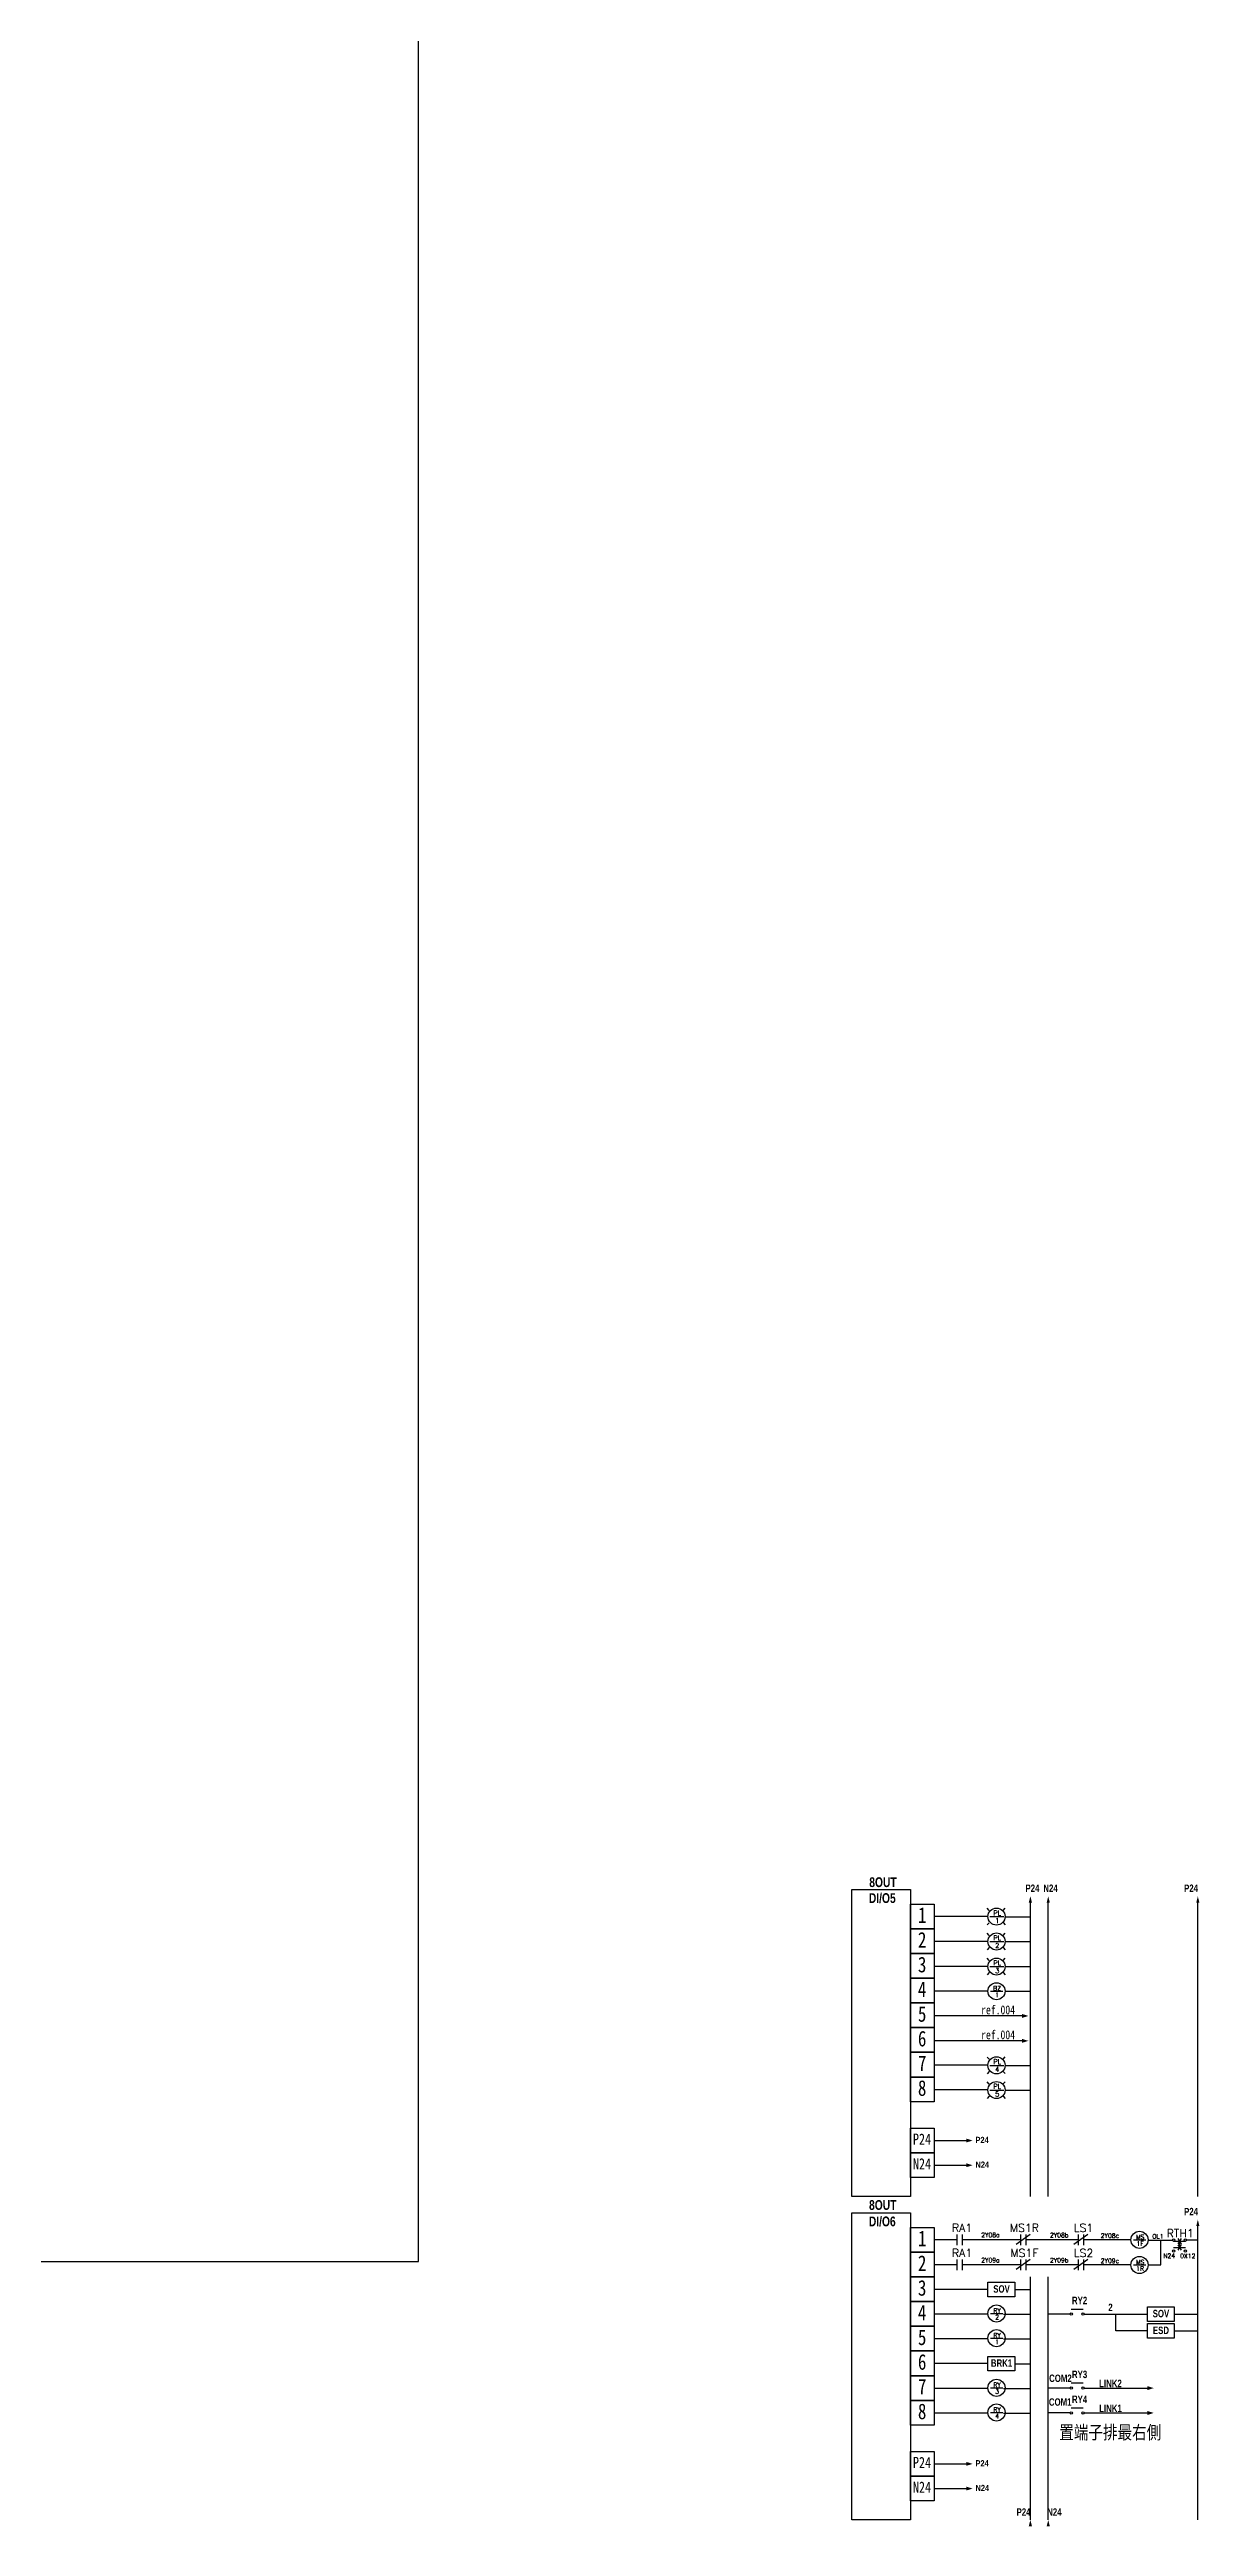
# Model space of a CAD drawing. Header units: millimetres. Extents: x -684 to 5961, y -1281 to 2539.
# Drawn here: x 1923 to 2181, y -1279 to -722 of the extents above; entities that cross this region are included whole.
import ezdxf
from ezdxf.enums import TextEntityAlignment as Align

# ---------------------------------------------------------------- set-up
doc = ezdxf.new("R2010")
doc.units = ezdxf.units.MM
doc.header["$LTSCALE"] = 5
doc.header["$MEASUREMENT"] = 0
doc.layers.get('0').update_dxf_attribs({"linetype": 'CONTINUOUS'})
doc.styles.add('DAYUM', font='complex', dxfattribs={"bigfont": 'dayum'})
doc.styles.get("Standard").update_dxf_attribs({"font": 'arialbd.ttf', "height": 15})
doc.styles.add('標楷體', font='', dxfattribs={"width": 0.8})
doc.styles.get('標楷體').set_extended_font_data('標楷體')

msp = doc.modelspace()

# ---------------------------------------------------------------- linework, layer by layer
for p, q in [((2133.628, -1140.46), (2133.131, -1139.953)), ((2136.741, -1140.445), (2137.237, -1139.937)), ((2142.863, -1204.73), (2142.863, -1138.691)), ((2142.863, -1204.73), (2142.863, -1138.691)), ((2146.881, -1204.73), (2146.881, -1138.691)), ((2146.881, -1204.73), (2146.881, -1138.691)), ((2180.486, -1204.73), (2180.486, -1138.691)), ((2133.333, -1141.817), (2121.226, -1141.816)), ((2133.628, -1143.19), (2133.131, -1143.698)), ((2133.628, -1146.06), (2133.131, -1145.553)), ((2133.782, -1141.817), (2136.895, -1141.817)), ((2136.726, -1143.175), (2137.222, -1143.682)), ((2136.741, -1146.045), (2137.237, -1145.537)), ((2137.173, -1141.837), (2142.863, -1141.837)), ((2133.333, -1147.417), (2121.226, -1147.416)), ((2133.628, -1148.79), (2133.131, -1149.298)), ((2133.628, -1151.68), (2133.131, -1151.172)), ((2133.782, -1147.417), (2136.895, -1147.417)), ((2136.726, -1148.775), (2137.222, -1149.282)), ((2136.741, -1151.664), (2137.237, -1151.157)), ((2137.173, -1147.437), (2142.863, -1147.437)), ((2133.333, -1153.017), (2121.226, -1153.016)), ((2133.628, -1154.409), (2133.131, -1154.917)), ((2133.782, -1153.037), (2136.895, -1153.037)), ((2136.726, -1154.394), (2137.222, -1154.902)), ((2137.173, -1153.037), (2142.863, -1153.037)), ((2133.333, -1158.569), (2121.226, -1158.567)), ((2133.628, -1173.875), (2133.131, -1173.367)), ((2136.741, -1173.86), (2137.237, -1173.352)), ((2133.333, -1175.213), (2121.226, -1175.211)), ((2133.628, -1176.605), (2133.131, -1177.112)), ((2133.628, -1179.424), (2133.131, -1178.916)), ((2133.782, -1175.232), (2136.895, -1175.232)), ((2136.726, -1176.589), (2137.222, -1177.097)), ((2136.741, -1179.409), (2137.237, -1178.901)), ((2137.173, -1175.232), (2142.863, -1175.232)), ((2133.333, -1180.762), (2121.226, -1180.76)), ((2133.628, -1182.153), (2133.131, -1182.661)), ((2133.782, -1180.781), (2136.895, -1180.781)), ((2136.726, -1182.138), (2137.222, -1182.646)), ((2137.173, -1180.781), (2142.863, -1180.781)), ((2180.486, -1277.371), (2180.486, -1211.331)), ((2126.426, -1214.432), (2121.226, -1214.431)), ((2126.426, -1215.632), (2126.426, -1213.232)), ((2127.626, -1215.632), (2127.626, -1213.232)), ((2140.754, -1214.432), (2127.626, -1214.431)), ((2142.785, -1213.198), (2139.665, -1215.478)), ((2140.754, -1215.633), (2140.754, -1213.233)), ((2141.954, -1215.633), (2141.954, -1213.233)), ((2153.707, -1214.433), (2141.954, -1214.432)), ((2155.738, -1213.2), (2152.618, -1215.48)), ((2153.707, -1215.634), (2153.707, -1213.234)), ((2154.907, -1215.634), (2154.907, -1213.234)), ((2165.461, -1214.435), (2154.907, -1214.433)), ((2165.998, -1214.434), (2168.771, -1214.434)), ((2169.3, -1214.489), (2174.759, -1214.489)), ((2172.145, -1220.037), (2172.145, -1214.489)), ((2175.025, -1216.153), (2177.693, -1216.153)), ((2175.026, -1214.755), (2177.694, -1214.755)), ((2175.976, -1214.135), (2176.742, -1215.373)), ((2175.976, -1215.535), (2176.742, -1216.772)), ((2176.762, -1214.096), (2175.995, -1215.353)), ((2176.762, -1215.496), (2175.995, -1216.752)), ((2177.96, -1214.468), (2180.486, -1214.468)), ((2126.424, -1220.076), (2121.226, -1220.075)), ((2126.424, -1221.276), (2126.424, -1218.876)), ((2127.624, -1221.276), (2127.624, -1218.876)), ((2140.753, -1220.077), (2127.624, -1220.075)), ((2142.784, -1218.843), (2139.664, -1221.123)), ((2140.753, -1221.277), (2140.753, -1218.877)), ((2141.953, -1221.277), (2141.953, -1218.877)), ((2153.706, -1220.078), (2141.953, -1220.076)), ((2142.863, -1277.371), (2142.863, -1222.754)), ((2146.881, -1277.371), (2146.881, -1222.754)), ((2146.881, -1277.371), (2146.881, -1222.754)), ((2155.737, -1218.844), (2152.617, -1221.124)), ((2153.706, -1221.279), (2153.706, -1218.879)), ((2154.906, -1221.279), (2154.906, -1218.879)), ((2165.459, -1220.079), (2154.906, -1220.078)), ((2165.996, -1220.079), (2168.769, -1220.079)), ((2169.299, -1220.037), (2172.145, -1220.037)), ((2133.333, -1225.607), (2121.226, -1225.605)), ((2139.346, -1225.626), (2142.863, -1225.626)), ((2133.333, -1231.105), (2121.226, -1231.103)), ((2136.839, -1231.121), (2142.863, -1231.121)), ((2151.771, -1231.121), (2146.792, -1231.121)), ((2152.038, -1229.988), (2154.706, -1229.988)), ((2152.312, -1231.133), (2152.305, -1231.133)), ((2152.312, -1231.133), (2152.305, -1231.133)), ((2133.333, -1236.653), (2121.226, -1236.652)), ((2136.839, -1236.67), (2142.863, -1236.67)), ((2133.333, -1242.253), (2121.226, -1242.252)), ((2139.346, -1242.273), (2142.863, -1242.273)), ((2133.333, -1247.802), (2121.226, -1247.801)), ((2136.839, -1247.819), (2142.863, -1247.819)), ((2151.771, -1247.728), (2146.792, -1247.728)), ((2152.038, -1246.595), (2154.706, -1246.595)), ((2152.312, -1247.74), (2152.305, -1247.74)), ((2152.312, -1247.74), (2152.305, -1247.74)), ((2133.333, -1253.351), (2121.226, -1253.35)), ((2136.839, -1253.368), (2142.863, -1253.368)), ((2151.771, -1253.328), (2146.792, -1253.328)), ((2152.04, -1252.195), (2154.708, -1252.195)), ((2152.314, -1253.34), (2152.307, -1253.34)), ((2152.314, -1253.34), (2152.307, -1253.34))]:
    msp.add_line(p, q)
at = {"linetype": 'Continuous'}
for p, q in [((2133.87, -1158.586), (2136.643, -1158.586)), ((2176.36, -1216.155), (2176.36, -1214.755)), ((2133.87, -1230.984), (2136.643, -1230.984)), ((2133.87, -1236.533), (2136.643, -1236.533)), ((2133.87, -1247.681), (2136.643, -1247.681)), ((2133.87, -1253.23), (2136.643, -1253.23))]:
    msp.add_line(p, q, dxfattribs=at)
at = {"color": 0, "linetype": 'Continuous'}
for p, q in [((2137.177, -1158.585), (2142.863, -1158.585)), ((2140.988, -1164.131), (2121.226, -1164.131)), ((2140.988, -1169.731), (2121.226, -1169.731)), ((2121.226, -1192.139), (2128.451, -1192.127)), ((2121.226, -1197.688), (2128.451, -1197.676)), ((2154.972, -1231.137), (2169.148, -1231.137)), ((2162.083, -1234.906), (2162.083, -1231.137)), ((2169.148, -1234.906), (2162.083, -1234.906)), ((2175.162, -1231.137), (2180.486, -1231.137)), ((2175.162, -1234.906), (2180.486, -1234.906)), ((2154.972, -1247.744), (2169.148, -1247.744)), ((2154.974, -1253.328), (2169.151, -1253.328)), ((2121.226, -1264.78), (2128.451, -1264.768)), ((2121.226, -1270.329), (2128.451, -1270.317))]:
    msp.add_line(p, q, dxfattribs=at)
for points in [[(2005.364, 1146.033), (-104.977, 1146.033), (-104.977, -1219.316), (2005.364, -1219.316)], [(2133.333, -1223.967), (2139.346, -1223.967), (2139.346, -1227.247), (2133.333, -1227.247)], [(2169.148, -1229.497), (2175.162, -1229.497), (2175.162, -1232.777), (2169.148, -1232.777)], [(2169.148, -1233.266), (2175.162, -1233.266), (2175.162, -1236.546), (2169.148, -1236.546)], [(2133.333, -1240.614), (2139.346, -1240.614), (2139.346, -1243.893), (2133.333, -1243.893)]]:
    msp.add_lwpolyline(points, close=True)
for points in [[(2102.765, -1135.701), (2115.953, -1135.701), (2115.953, -1204.73), (2102.765, -1204.73)], [(2115.953, -1139.016), (2121.226, -1139.016), (2121.226, -1144.565), (2115.953, -1144.565)], [(2115.953, -1144.565), (2121.226, -1144.565), (2121.226, -1150.114), (2115.953, -1150.114)], [(2115.953, -1150.114), (2121.226, -1150.114), (2121.226, -1155.662), (2115.953, -1155.662)], [(2115.953, -1155.662), (2121.226, -1155.662), (2121.226, -1161.211), (2115.953, -1161.211)], [(2115.953, -1161.211), (2121.226, -1161.211), (2121.226, -1166.76), (2115.953, -1166.76)], [(2115.953, -1166.76), (2121.226, -1166.76), (2121.226, -1172.309), (2115.953, -1172.309)], [(2115.953, -1172.309), (2121.226, -1172.309), (2121.226, -1177.858), (2115.953, -1177.858)], [(2115.953, -1177.858), (2121.226, -1177.858), (2121.226, -1183.407), (2115.953, -1183.407)], [(2115.953, -1189.365), (2121.226, -1189.365), (2121.226, -1194.914), (2115.953, -1194.914)], [(2115.953, -1194.914), (2121.226, -1194.914), (2121.226, -1200.462), (2115.953, -1200.462)], [(2102.765, -1208.342), (2115.953, -1208.342), (2115.953, -1277.371), (2102.765, -1277.371)], [(2115.953, -1211.656), (2121.226, -1211.656), (2121.226, -1217.205), (2115.953, -1217.205)], [(2115.953, -1217.205), (2121.226, -1217.205), (2121.226, -1222.754), (2115.953, -1222.754)], [(2115.953, -1222.754), (2121.226, -1222.754), (2121.226, -1228.303), (2115.953, -1228.303)], [(2115.953, -1228.303), (2121.226, -1228.303), (2121.226, -1233.852), (2115.953, -1233.852)], [(2115.953, -1233.852), (2121.226, -1233.852), (2121.226, -1239.401), (2115.953, -1239.401)], [(2115.953, -1239.401), (2121.226, -1239.401), (2121.226, -1244.95), (2115.953, -1244.95)], [(2115.953, -1244.95), (2121.226, -1244.95), (2121.226, -1250.498), (2115.953, -1250.498)], [(2115.953, -1250.498), (2121.226, -1250.498), (2121.226, -1256.047), (2115.953, -1256.047)], [(2115.953, -1262.005), (2121.226, -1262.005), (2121.226, -1267.554), (2115.953, -1267.554)], [(2115.953, -1267.554), (2121.226, -1267.554), (2121.226, -1273.103), (2115.953, -1273.103)]]:
    msp.add_lwpolyline(points, close=True, dxfattribs=at)
at = {"linetype": 'Continuous'}
for centre in [(2135.253, -1141.817), (2135.253, -1147.417), (2135.253, -1153.037), (2135.253, -1158.585), (2135.253, -1175.232), (2135.253, -1180.781), (2135.253, -1230.984), (2135.253, -1236.533), (2135.253, -1247.681), (2135.253, -1253.23)]:
    msp.add_circle(centre, 1.92, dxfattribs=at)
for centre, radius in [((2167.381, -1214.434), 1.92), ((2167.379, -1220.079), 1.92), ((2175.026, -1214.489), 0.267), ((2175.026, -1216.965), 0.267), ((2177.694, -1214.489), 0.267), ((2177.694, -1216.965), 0.267), ((2152.038, -1231.121), 0.267), ((2154.706, -1231.121), 0.267), ((2152.038, -1247.728), 0.267), ((2154.706, -1247.728), 0.267), ((2152.04, -1253.328), 0.267), ((2154.708, -1253.328), 0.267)]:
    msp.add_circle(centre, radius)
for points in [[(2143.227, -1138.691), (2142.499, -1138.691), (2142.863, -1137.235)], [(2143.227, -1138.691), (2142.499, -1138.691), (2142.863, -1137.235)], [(2147.245, -1138.691), (2146.517, -1138.691), (2146.881, -1137.235)], [(2147.245, -1138.691), (2146.517, -1138.691), (2146.881, -1137.235)], [(2180.85, -1138.691), (2180.122, -1138.691), (2180.486, -1137.235)], [(2142.419, -1164.131), (2140.988, -1163.689), (2140.988, -1164.579), (2140.988, -1164.131)], [(2142.419, -1169.731), (2140.988, -1169.289), (2140.988, -1170.179), (2140.988, -1169.731)], [(2129.881, -1192.127), (2128.451, -1192.57), (2128.451, -1191.68), (2128.451, -1192.127)], [(2129.881, -1197.676), (2128.451, -1198.119), (2128.451, -1197.229), (2128.451, -1197.676)], [(2180.85, -1211.331), (2180.122, -1211.331), (2180.486, -1209.875)], [(2170.581, -1247.744), (2169.15, -1247.302), (2169.15, -1248.192), (2169.15, -1247.744)], [(2170.581, -1253.328), (2169.15, -1252.886), (2169.15, -1253.776), (2169.15, -1253.328)], [(2129.881, -1264.768), (2128.451, -1265.21), (2128.451, -1264.32), (2128.451, -1264.768)], [(2129.881, -1270.317), (2128.451, -1270.759), (2128.451, -1269.869), (2128.451, -1270.317)], [(2143.227, -1278.827), (2142.499, -1278.827), (2142.863, -1277.371)], [(2147.245, -1278.827), (2146.517, -1278.827), (2146.881, -1277.371)], [(2147.245, -1278.827), (2146.517, -1278.827), (2146.881, -1277.371)]]:
    msp.add_solid(points)

# ---------------------------------------------------------------- texts
at = {"color": 2, "width": 0.75}
for s, p in [('8OUT', (2106.673, -1135.183)), ('DI/O5', (2106.581, -1138.756)), ('8OUT', (2106.62, -1207.707)), ('DI/O6', (2106.581, -1211.396))]:
    msp.add_text(s, height=2.2, dxfattribs=at).set_placement(p)
at = {"width": 0.75}
for s, height, p in [('P24', 1.68, (2141.763, -1136.287)), ('N24', 1.68, (2145.781, -1136.287)), ('P24', 1.68, (2177.386, -1136.287)), ('P24', 1.4, (2130.524, -1192.69)), ('N24', 1.4, (2130.524, -1198.238)), ('P24', 1.68, (2177.386, -1208.927)), ('P24', 1.4, (2130.524, -1265.33)), ('N24', 1.4, (2130.524, -1270.879)), ('P24', 1.68, (2139.763, -1276.422)), ('N24', 1.68, (2146.638, -1276.422))]:
    msp.add_text(s, height=height, dxfattribs=at).set_placement(p)
at = {"style": '標楷體', "width": 0.8}
for s, height, p in [('1', 3.5, (2117.598, -1143.24)), ('2', 3.5, (2117.598, -1148.789)), ('3', 3.5, (2117.598, -1154.338)), ('4', 3.5, (2117.598, -1159.886)), ('5', 3.5, (2117.598, -1165.435)), ('6', 3.5, (2117.598, -1170.984)), ('7', 3.5, (2117.598, -1176.533)), ('8', 3.5, (2117.598, -1182.082)), ('P24', 2.5, (2116.477, -1193.06)), ('N24', 2.5, (2116.477, -1198.608)), ('1', 3.5, (2117.598, -1215.88)), ('2', 3.5, (2117.598, -1221.429)), ('3', 3.5, (2117.598, -1226.978)), ('4', 3.5, (2117.598, -1232.527)), ('5', 3.5, (2117.598, -1238.076)), ('6', 3.5, (2117.598, -1243.625)), ('7', 3.5, (2117.598, -1249.174)), ('8', 3.5, (2117.598, -1254.722)), ('P24', 2.5, (2116.477, -1265.7)), ('N24', 2.5, (2116.477, -1271.249))]:
    msp.add_text(s, height=height, dxfattribs=at).set_placement(p)
at = {"style": 'DAYUM'}
for s, height, p in [('PL', 1.089, (2135.418, -1140.997)), ('PL', 1.089, (2135.418, -1146.597)), ('1', 1.089, (2135.418, -1142.723)), ('PL', 1.089, (2135.418, -1152.216)), ('2', 1.089, (2135.418, -1148.323)), ('3', 1.089, (2135.418, -1153.943)), ('1', 1, (2135.392, -1159.399)), ('PL', 1.089, (2135.418, -1174.412)), ('PL', 1.089, (2135.418, -1179.961)), ('4', 1.089, (2135.418, -1176.138)), ('5', 1.089, (2135.418, -1181.687)), ('RA1', 1.8, (2127.518, -1211.739)), ('MS1R', 1.8, (2141.525, -1211.739)), ('LS1', 1.8, (2154.799, -1211.741)), ('RTH1', 1.8, (2176.523, -1212.968)), ('RA1', 1.8, (2127.516, -1217.383)), ('MS1F', 1.8, (2141.524, -1217.384)), ('LS2', 1.8, (2154.798, -1217.385)), ('MS', 1, (2167.519, -1213.773)), ('1F', 1, (2167.519, -1215.247)), ('OL1', 1, (2171.527, -1213.655)), ('N24', 1, (2174.043, -1218.026)), ('0X12', 1, (2178.222, -1218.046)), ('MS', 1, (2167.518, -1219.418)), ('1R', 1, (2167.518, -1220.892)), ('2', 1, (2135.392, -1231.797)), ('1', 1, (2135.392, -1237.346)), ('3', 1, (2135.392, -1248.495)), ('4', 1, (2135.392, -1254.043))]:
    msp.add_text(s, height=height, dxfattribs=at).set_placement(p, align=Align.MIDDLE)
for s, p in [('BZ', (2135.392, -1157.925)), ('2Y08a', (2133.892, -1213.347)), ('2Y08b', (2149.347, -1213.379)), ('2Y08c', (2160.727, -1213.504)), ('2Y09a', (2133.892, -1218.991)), ('2Y09b', (2149.347, -1219.024)), ('2Y09c', (2160.727, -1219.149)), ('RY', (2135.392, -1230.323)), ('RY', (2135.392, -1235.872)), ('RY', (2135.392, -1247.021)), ('RY', (2135.392, -1252.57))]:
    msp.add_text(s, height=1, dxfattribs=at).set_placement(p, align=Align.MIDDLE_CENTER)
at = {"style": '標楷體', "width": 0.8}
for s, height, p in [('ref.004', 2, (2135.608, -1162.719)), ('ref.004', 2, (2135.608, -1168.319)), ('置端子排最右側', 3, (2160.805, -1257.637))]:
    msp.add_text(s, height=height, dxfattribs=at).set_placement(p, align=Align.MIDDLE)
at = {"width": 0.75}
for s, p in [('SOV', (2136.384, -1225.467)), ('SOV', (2172.199, -1230.997)), ('ESD', (2172.199, -1234.766)), ('BRK1', (2136.384, -1242.113))]:
    msp.add_text(s, height=1.68, dxfattribs=at).set_placement(p, align=Align.MIDDLE)
for s, p in [('RY2', (2153.917, -1228.056)), ('2', (2160.863, -1229.604)), ('COM2', (2149.616, -1245.537)), ('RY3', (2153.917, -1244.663)), ('LINK2', (2160.863, -1246.696)), ('COM1', (2149.562, -1250.871)), ('RY4', (2153.919, -1250.263)), ('LINK1', (2160.865, -1252.296))]:
    msp.add_text(s, height=1.68, dxfattribs=at).set_placement(p, align=Align.MIDDLE_CENTER)

doc.saveas('drawing.dxf')
